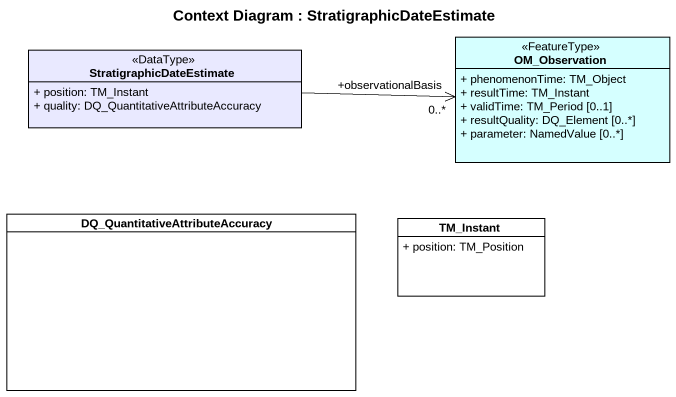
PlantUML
@startuml
title Context Diagram : StratigraphicDateEstimate
hide circle
hide empty members
skinparam classAttributeIconSize 0
class OM_Observation <<FeatureType>> #D5FFFF {
  + phenomenonTime: TM_Object
  + resultTime: TM_Instant
  + validTime: TM_Period [0..1]
  + resultQuality: DQ_Element [0..*]
  + parameter: NamedValue [0..*]
}
class StratigraphicDateEstimate <<DataType>> #E9E9FF {
  + position: TM_Instant
  + quality: DQ_QuantitativeAttributeAccuracy
}
class "DQ_QuantitativeAttributeAccuracy" as DQ_QuantitativeAttributeAccu
class TM_Instant {
  + position: TM_Position
}
StratigraphicDateEstimate -right-> "+observationalBasis\n0..*" OM_Observation
@enduml
